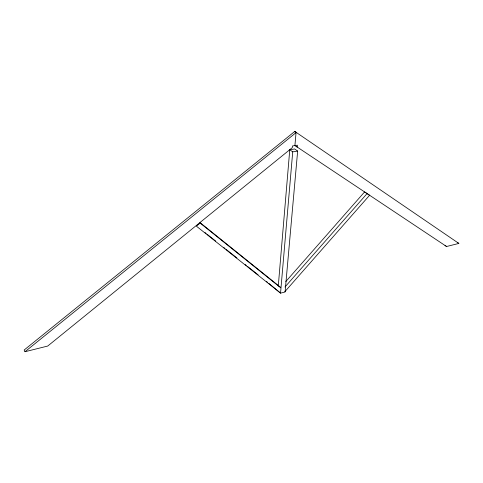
<?xml version="1.0" encoding="UTF-8"?>
<svg xmlns="http://www.w3.org/2000/svg" width="483" height="483" viewBox="0 0 483 483"><rect width="100%" height="100%" fill="white"/><g stroke="black" fill="none" stroke-linecap="round" stroke-linejoin="round"><path stroke-width="0.72" d="M278.28 286.033L289.764 149.742L294.678 148.969L297.649 151.07L285.091 291.992L280.545 293.145L268.723 283.273M280.545 293.145L292.722 151.855L289.764 149.742M294.914 145.582L296.073 132.288L294.57 131.273L458.85 243.432L446.564 246.499L295.717 146.071L297.208 147.11L297.377 145.202L292.438 145.963L292.293 147.653L47.726 346.045L24.977 351.727L24.15 350.018L294.539 131.611L296.043 132.626L24.977 351.727M285.803 281.565L364.593 191.914L369.573 195.277L284.825 291.732M284.964 287.017L367.044 193.623M292.722 151.855L297.649 151.07M457.298 242.381L458.85 243.432M445.024 245.43L446.564 246.499M205.015 232.571L206.193 233.512M207.376 234.448L215.635 241.023M223.895 247.592L225.072 248.534M226.249 249.47L236.869 257.922M245.129 264.497L246.306 265.433M247.489 266.375L258.109 274.827M266.362 281.396L267.546 282.338M280.279 292.879L196.406 226.177L200.137 223.086L280.726 287.808M199.877 222.464L280.363 287.15"/></g></svg>
